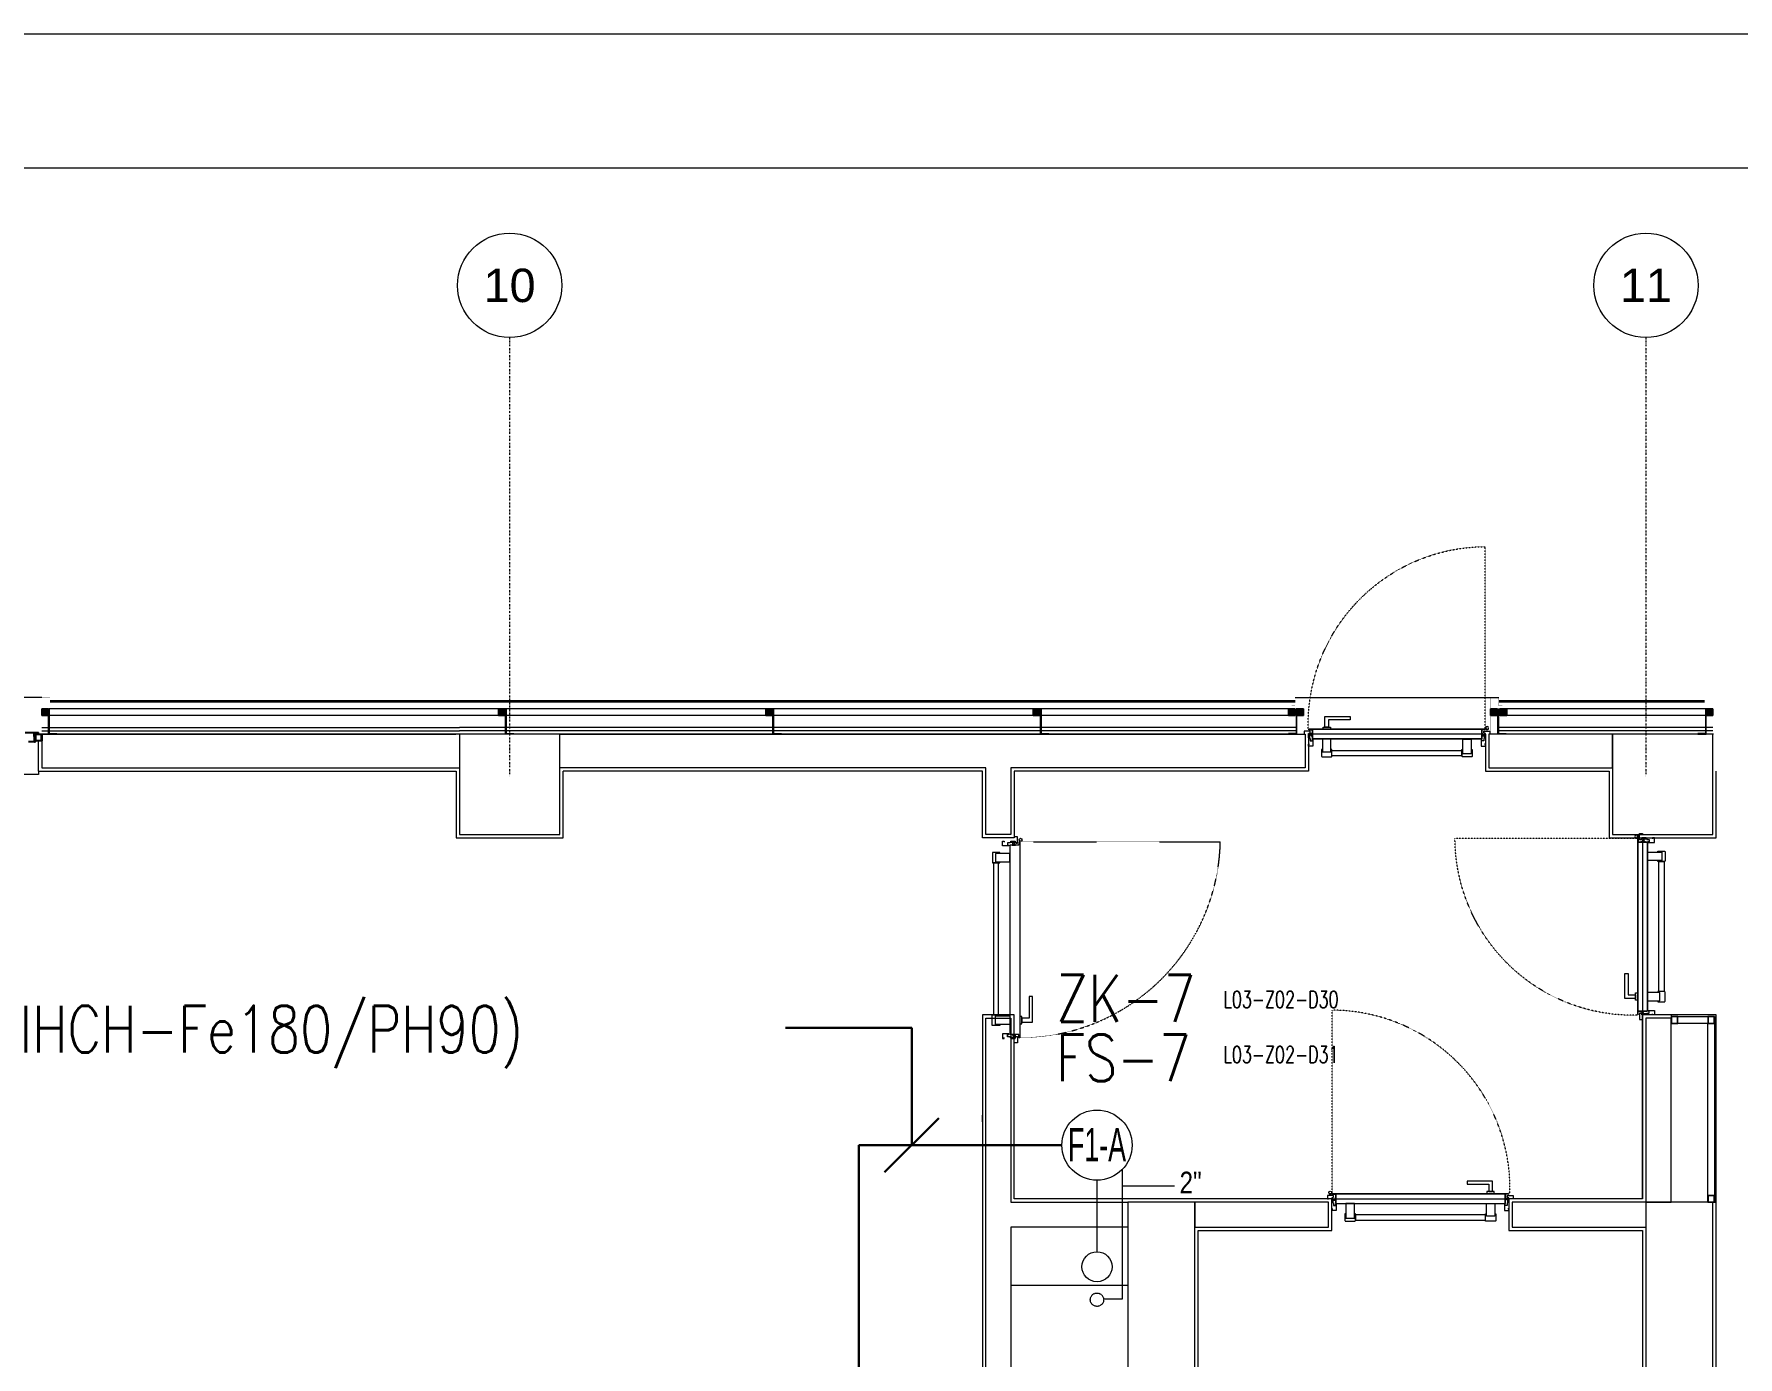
# Model space of a CAD drawing. Extents: x -2749 to 11890, y 0 to 8245.
# Drawn here: x 2221 to 3240, y 3413 to 4205 of the extents above; entities that cross this region are included whole.
import ezdxf
from ezdxf.enums import TextEntityAlignment as Align

# ---------------------------------------------------------------- set-up
doc = ezdxf.new("R2010")
doc.units = 0
doc.header["$MEASUREMENT"] = 0
for name, pattern in [('DASHDOT', [1, 0.5, -0.25, 0, -0.25]), ('DOT2', [0.125, 0, -0.125]), ('HIDDEN', [0.375, 0.25, -0.125])]:
    doc.linetypes.add(name, pattern=pattern)
doc.layers.get('0').update_dxf_attribs({"color": 9, "lineweight": 9})
for name, color, linetype, lineweight in [('00', 9, 'Continuous', 9), ('01', 9, 'Continuous', 9), ('06D', 9, 'Continuous', 9), ('10', 9, 'Continuous', 9), ('11', 9, 'Continuous', 9), ('14', 9, 'Continuous', 9), ('20', 9, 'DOT2', 9), ('24', 9, 'DASHDOT', 9), ('33', 9, 'BATTING', 9), ('40A', 9, 'Continuous', 9), ('E-DEDEKTÖR NUMARALARI', 20, 'Continuous', 30), ('E-MODÜL HATTI', 6, 'Continuous', 30), ('E-YAZI', 7, 'Continuous', 30), ('Y-DRENAJ', 251, 'HIDDEN', 9), ('Y-SPRINKLER-BORU', 251, 'Continuous', 9), ('Y-VANA', 3, 'Continuous', 13), ('Y-YANGINDOLABI-TEXT', 251, 'Continuous', 13)]:
    doc.layers.add(name, color=color, linetype=linetype, lineweight=lineweight)
doc.styles.add('$1$Arial', font='arial.ttf', dxfattribs={"height": 2.5})
doc.styles.add('Arial', font='arial.ttf', dxfattribs={"height": 2.5})
doc.styles.add('E-YAZI', font='txttw.shx')
doc.linetypes.add('BATTING', pattern='A,0.0001,-0.1,[134,ltypeshp.shx,S=0.1,R=0,X=-0.1,Y=0],-0.2,[134,ltypeshp.shx,S=0.1,R=180,X=0.1,Y=0],-0.1', length=0.4001)

# ---------------------------------------------------------------- blocks, each defined once
blk = doc.blocks.new('p-s-profil')
at = {"layer": '10'}
blk.add_lwpolyline([(9, 15.3), (4.6, 15.3), (4.6, 0.4), (0, 0.4), (0, 0), (5, 0), (5, 14.9), (9, 14.9), (9, 15.3)], dxfattribs=at)
blk.add_lwpolyline([(9, 15.3), (4.6, 15.3), (4.6, 0.4), (0, 0.4), (0, 0), (5, 0), (5, 14.9), (9, 14.9), (9, 15.3)], dxfattribs=at)
blk = doc.blocks.new('p-kutu_profil_40x40')
h = blk.add_hatch(color=256)
h.dxf.hatch_style = 1
h.paths.add_polyline_path([(0, 0), (4, 0), (4, 4), (0, 4)])
h = blk.add_hatch(color=255)
h.dxf.hatch_style = 1
h.paths.add_polyline_path([(0, 0), (4, 0), (4, 4), (0, 4)])
blk.add_lwpolyline([(0, 0), (4, 0), (4, 4), (0, 4)], close=True)
at = {"layer": '10'}
for points in [[(0, 4), (4, 4), (4, 0), (0, 0)], [(0, 4), (4, 4), (4, 0), (0, 0)], [(0, 0), (4, 0), (4, 4), (0, 4)], [(0.3, 3.7), (3.7, 3.7), (3.7, 0.3), (0.3, 0.3)], [(0.3, 3.7), (3.7, 3.7), (3.7, 0.3), (0.3, 0.3)]]:
    blk.add_lwpolyline(points, close=True, dxfattribs=at)
blk = doc.blocks.new('p-yn_sackasa')
at = {"layer": '10'}
for points in [[(0.6, 3), (0.6, -0.4), (1.1, -0.4), (1.1, -1.4), (-2.6, -1.4), (-2.6, 0.5), (-2, 0.5)], [(0.6, 3), (1, 3), (1, 4.5), (2.3, 4.5), (2.3, 3.7), (2.7, 3.7), (2.7, 7.6), (0, 7.6), (0, 6.5), (0.6, 6.5)], [(0, 0), (0.6, 0), (0.6, 2.6), (0, 2.6), (0, 0)], [(0.3, 2.6), (0.3, 0)]]:
    blk.add_lwpolyline(points, dxfattribs=at)
blk = doc.blocks.new('K-YN-011')
at = {"layer": '06D'}
for points in [[(8.4, 9.2), (7.8, 9.2), (7.8, 13.7)], [(7.8, 13.7), (14, 13.7)], [(14, 13.7), (14, 9.2), (13.4, 9.2)], [(105, 13.6), (105, 9.2), (105.6, 9.2)], [(111.2, 13.6), (105, 13.6)], [(110.6, 9.2), (111.2, 9.2), (111.2, 13.6)], [(8.7, -2.8), (8.7, -4), (13.1, -4), (13.1, -2.8), (8.7, -2.8)], [(9.8, -4), (9.8, -10.4), (25.1, -10.4), (25.1, -8.5), (12.1, -8.5), (12.1, -8.5), (12.1, -4), (9.8, -4)]]:
    blk.add_lwpolyline(points, dxfattribs=at)
for points in [[(8.4, 11.7), (13.4, 11.7), (13.4, 3.2), (8.4, 3.2)], [(105, 13), (14, 13), (14, 9.9), (105, 9.9)], [(110.6, 11.7), (105.6, 11.7), (105.6, 3.2), (110.6, 3.2)]]:
    blk.add_lwpolyline(points, close=True, dxfattribs=at)
at = {"layer": '10', "ltscale": 10}
for p, q in [((1.1, 0.6), (2.1, 1.3)), ((1.1, 0.6), (2.1, 1.3)), ((2.1, 0.2), (1.1, 0.2)), ((2.1, 0.2), (1.1, 0.2)), ((2.1, 0), (1.1, 0)), ((2.1, 0), (1.1, 0)), ((2.1, 1.7), (2.1, 1.3)), ((2.4, 1.7), (2.1, 1.7)), ((2.1, 1.7), (2.1, 1.3)), ((2.4, 1.7), (2.1, 1.7)), ((2.1, 1.3), (2.1, -0.2)), ((2.1, 1.3), (2.1, -0.2)), ((115.6, 3.2), (2.4, 3.2)), ((2.4, -2.3), (2.4, 3.2)), ((2.4, -0.2), (2.4, 1.7)), ((115.6, -2.3), (115.6, 3.2)), ((115.6, 1.7), (115.6, 0.2)), ((115.9, 1.7), (115.6, 1.7)), ((115.6, 0.2), (115.6, -0.2)), ((115.9, 0.2), (115.9, 1.7)), ((115.9, 1.4), (116.9, 1.4)), ((115.9, 1.2), (116.9, 1.2)), ((116.9, 0.8), (115.9, 0.2)), ((115.9, -0.2), (115.9, 0.2)), ((0.4, -2.3), (2.4, -2.3)), ((117.6, -2.8), (0.4, -2.8)), ((2.1, -0.2), (2.4, -0.2)), ((2.1, -0.2), (2.4, -0.2)), ((115.6, -0.2), (115.9, -0.2)), ((117.6, -2.3), (115.6, -2.3))]:
    blk.add_line(p, q, dxfattribs=at)
at = {"layer": '10'}
for points in [[(0.4, -2.8), (0.4, -2.3)], [(117.6, -2.3), (117.6, -2.8)]]:
    blk.add_lwpolyline(points, dxfattribs=at)
at = {"layer": '10', "ltscale": 10}
blk.add_circle((118.9, -3.3), 0.843, dxfattribs=at)
blk.add_circle((118.9, -3.3), 0.843, dxfattribs=at)
at = {"layer": '20', "ltscale": 0.2}
blk.add_lwpolyline([(117.6, -2.8), (117.6, -122.8, -0.406805), (0.4, -2.8, 1)], format="xyb", dxfattribs=at)
blk.add_blockref('p-yn_sackasa', (0, 0))
at = {"xscale": -1}
blk.add_blockref('p-yn_sackasa', (118, 0), dxfattribs=at)
blk = doc.blocks.new('K-YN-012')
at = {"layer": '06D'}
for points in [[(22.5, 9.6), (21.9, 9.6), (21.9, 13.6, -0.414214), (22.2, 13.9), (27.7, 13.9, -0.414214), (28.1, 13.6), (28.1, 9.6), (27.5, 9.6)], [(111.5, 9.6), (112.1, 9.6), (112.1, 13.6, 0.414214), (111.7, 13.9), (106.2, 13.9, 0.414214), (105.9, 13.6), (105.9, 9.6), (106.5, 9.6)]]:
    blk.add_lwpolyline(points, format="xyb", dxfattribs=at)
for points in [[(22.5, 10.9), (27.5, 10.9), (27.5, 3.4), (22.5, 3.4)], [(105.9, 13.3), (28.1, 13.3), (28.1, 10.2), (105.9, 10.2)], [(111.5, 12.1), (106.5, 12.1), (106.5, 3.4), (111.5, 3.4)]]:
    blk.add_lwpolyline(points, close=True, dxfattribs=at)
for points in [[(22.8, -2.6), (22.8, -3.8), (27.2, -3.8), (27.2, -2.6), (22.8, -2.6)], [(23.9, -3.8), (23.9, -10.1), (38.9, -10.1), (38.9, -8.2), (26.1, -8.2), (26.1, -8.2), (26.1, -3.8), (23.9, -3.8)]]:
    blk.add_lwpolyline(points, dxfattribs=at)
at = {"layer": '10', "ltscale": 10}
for p, q in [((15, 0.7), (16, 1.3)), ((15, 0.7), (16, 1.3)), ((16, 0.3), (15, 0.3)), ((16, 0.3), (15, 0.3)), ((16, 0.1), (15, 0.1)), ((16, 0.1), (15, 0.1)), ((16, 1.8), (16, 1.3)), ((16.3, 1.8), (16, 1.8)), ((16, 1.8), (16, 1.3)), ((16.3, 1.8), (16, 1.8)), ((16, 1.3), (16, -0.2)), ((16, 1.3), (16, -0.2)), ((16.3, -2.2), (16.3, 3.3)), ((16.3, 1.3), (16.3, 1.8)), ((16.3, 1.3), (16.3, 1.8)), ((16.3, -0.2), (16.3, 1.3)), ((16.3, -0.2), (16.3, 1.3)), ((117.6, 3.4), (16.4, 3.4)), ((117.5, 3.3), (16.4, 3.3)), ((16.4, -2.3), (16.4, 3.3)), ((117.5, -2.3), (117.5, 3.2)), ((117.7, -2.2), (117.7, 3.3)), ((117.7, 1.8), (117.7, 0.3)), ((118, 1.8), (117.7, 1.8)), ((117.7, 0.3), (117.7, -0.2)), ((118, 0.3), (118, 1.8)), ((118, 1.5), (119, 1.5)), ((118, 1.3), (119, 1.3)), ((119, 0.9), (118, 0.3)), ((118, -0.2), (118, 0.3)), ((14.3, -2.5), (14.3, -2.3)), ((14.4, -2.2), (16.2, -2.2)), ((14.4, -2.4), (14.4, -2.4)), ((119.6, -2.6), (14.4, -2.6)), ((119.5, -2.4), (14.5, -2.4)), ((14.5, -2.4), (16.3, -2.4)), ((16, -0.2), (16.3, -0.2)), ((16, -0.2), (16.3, -0.2)), ((119.5, -2.4), (117.6, -2.4)), ((117.7, -0.2), (118, -0.2)), ((119.6, -2.2), (117.7, -2.2)), ((119.5, -2.4), (119.5, -2.4)), ((119.7, -2.5), (119.7, -2.3)), ((120.8, -2), (120.8, -2.4)), ((120.8, -2), (120.8, -2.4)), ((121.1, -2), (121.1, -2.4)), ((121.1, -2), (121.1, -2.4)), ((121.2, -2.2), (121.1, -2.2)), ((121.2, -2.2), (121.1, -2.2)), ((121.2, -2.2), (121.2, -2.3)), ((121.2, -2.2), (121.2, -2.3)), ((121.6, -2.7), (121.7, -2.6)), ((121.6, -2.7), (121.7, -2.6))]:
    blk.add_line(p, q, dxfattribs=at)
blk.add_circle((120.9, -3.3), 0.843, dxfattribs=at)
blk.add_circle((120.9, -3.3), 0.843, dxfattribs=at)
for centre, radius, start, end in [((16.4, 3.3), 0.141, 104.9271, 165.0729), ((117.5, 3.2), 0.05, 0, 90), ((117.6, 3.3), 0.1, 0, 90), ((14.4, -2.3), 0.1, 90, 180), ((14.4, -2.5), 0.1, 180, 270), ((14.5, -2.4), 0.005, 180, 270), ((14.5, -2.4), 0.005, 90, 180), ((16.2, -2.2), 0.05, 270, 0), ((16.3, -2.3), 0.1, 270, 0), ((117.6, -2.3), 0.1, 180, 270), ((117.7, -2.2), 0.05, 180, 270), ((119.5, -2.4), 0.005, 270, 360), ((119.5, -2.4), 0.005, 0, 90), ((119.6, -2.3), 0.1, 0, 90), ((119.6, -2.5), 0.1, 270, 0), ((120.4, -2.3), 0.302, 285.5524, 60.0315), ((120.4, -2.3), 0.302, 285.5524, 60.0315), ((120.4, -2.3), 0.428, 336.352, 37.621), ((120.4, -2.3), 0.428, 336.352, 37.621), ((120.9, -3.3), 1.01, 39.4092, 74.2861), ((120.9, -3.3), 1.01, 39.4092, 74.2861)]:
    blk.add_arc(centre, radius, start, end, dxfattribs=at)
at = {"layer": '20'}
blk.add_lwpolyline([(119.7, -2.3), (119.7, -111.8, -0.421209), (13.9, -2.3, 1)], format="xyb", dxfattribs=at)
at = {"layer": '33', "ltscale": 0.25}
blk.add_lwpolyline([(117.5, 0.5), (16.4, 0.5)], dxfattribs=at)
blk.add_blockref('p-yn_sackasa', (14, 0))
at = {"xscale": -1}
blk.add_blockref('p-yn_sackasa', (120, 0), dxfattribs=at)
blk = doc.blocks.new('K-YN-014')
at = {"layer": '06D'}
for points in [[(12.5, 9.6), (11.9, 9.6), (11.9, 13.6, -0.414214), (12.2, 13.9), (17.7, 13.9, -0.414214), (18.1, 13.6), (18.1, 9.6), (17.5, 9.6)], [(101.5, 9.6), (102.1, 9.6), (102.1, 13.6, 0.414214), (101.7, 13.9), (96.2, 13.9, 0.414214), (95.9, 13.6), (95.9, 9.6), (96.5, 9.6)]]:
    blk.add_lwpolyline(points, format="xyb", dxfattribs=at)
for points in [[(12.5, 10.9), (17.5, 10.9), (17.5, 3.4), (12.5, 3.4)], [(95.9, 13.3), (18.1, 13.3), (18.1, 10.2), (95.9, 10.2)], [(101.5, 12.1), (96.5, 12.1), (96.5, 3.4), (101.5, 3.4)]]:
    blk.add_lwpolyline(points, close=True, dxfattribs=at)
for points in [[(12.8, -2.6), (12.8, -3.8), (17.2, -3.8), (17.2, -2.6), (12.8, -2.6)], [(13.9, -3.8), (13.9, -10.1), (28.9, -10.1), (28.9, -8.2), (16.1, -8.2), (16.1, -8.2), (16.1, -3.8), (13.9, -3.8)]]:
    blk.add_lwpolyline(points, dxfattribs=at)
at = {"layer": '10', "ltscale": 10}
for p, q in [((5, 0.7), (6, 1.3)), ((5, 0.7), (6, 1.3)), ((6, 0.3), (5, 0.3)), ((6, 0.3), (5, 0.3)), ((6, 0.1), (5, 0.1)), ((6, 0.1), (5, 0.1)), ((6, 1.8), (6, 1.3)), ((6.3, 1.8), (6, 1.8)), ((6, 1.8), (6, 1.3)), ((6.3, 1.8), (6, 1.8)), ((6, 1.3), (6, -0.2)), ((6, 1.3), (6, -0.2)), ((6.3, -2.2), (6.3, 3.3)), ((6.3, 1.3), (6.3, 1.8)), ((6.3, 1.3), (6.3, 1.8)), ((6.3, -0.2), (6.3, 1.3)), ((6.3, -0.2), (6.3, 1.3)), ((107.6, 3.4), (6.4, 3.4)), ((6.4, -2.3), (6.4, 3.2)), ((107.5, 3.3), (6.5, 3.3)), ((107.5, -2.3), (107.5, 3.2)), ((107.7, -2.2), (107.7, 3.3)), ((107.7, 1.8), (107.7, 0.3)), ((108, 1.8), (107.7, 1.8)), ((107.7, 0.3), (107.7, -0.2)), ((108, 0.3), (108, 1.8)), ((108, 1.5), (109, 1.5)), ((108, 1.3), (109, 1.3)), ((109, 0.9), (108, 0.3)), ((108, -0.2), (108, 0.3)), ((4.3, -2.5), (4.3, -2.3)), ((4.4, -2.2), (6.2, -2.2)), ((4.4, -2.4), (4.4, -2.4)), ((109.6, -2.6), (4.4, -2.6)), ((109.5, -2.4), (4.5, -2.4)), ((4.5, -2.4), (6.3, -2.4)), ((6, -0.2), (6.3, -0.2)), ((6, -0.2), (6.3, -0.2)), ((109.5, -2.4), (107.6, -2.4)), ((107.7, -0.2), (108, -0.2)), ((109.6, -2.2), (107.7, -2.2)), ((109.5, -2.4), (109.5, -2.4)), ((109.7, -2.5), (109.7, -2.3)), ((110.8, -2), (110.8, -2.4)), ((110.8, -2), (110.8, -2.4)), ((111.1, -2), (111.1, -2.4)), ((111.1, -2), (111.1, -2.4)), ((111.2, -2.2), (111.1, -2.2)), ((111.2, -2.2), (111.1, -2.2)), ((111.2, -2.2), (111.2, -2.3)), ((111.2, -2.2), (111.2, -2.3)), ((111.6, -2.7), (111.7, -2.6)), ((111.6, -2.7), (111.7, -2.6))]:
    blk.add_line(p, q, dxfattribs=at)
blk.add_circle((110.9, -3.3), 0.843, dxfattribs=at)
blk.add_circle((110.9, -3.3), 0.843, dxfattribs=at)
for centre, radius, start, end in [((6.4, 3.3), 0.141, 104.9271, 165.0729), ((107.5, 3.2), 0.05, 0, 90), ((107.6, 3.3), 0.1, 0, 90), ((4.4, -2.3), 0.1, 90, 180), ((4.4, -2.5), 0.1, 180, 270), ((4.5, -2.4), 0.005, 180, 270), ((4.5, -2.4), 0.005, 90, 180), ((6.2, -2.2), 0.05, 270, 0), ((6.3, -2.3), 0.1, 270, 0), ((107.6, -2.3), 0.1, 180, 270), ((107.7, -2.2), 0.05, 180, 270), ((109.5, -2.4), 0.005, 270, 360), ((109.5, -2.4), 0.005, 0, 90), ((109.6, -2.3), 0.1, 0, 90), ((109.6, -2.5), 0.1, 270, 0), ((110.4, -2.3), 0.302, 285.5524, 60.0315), ((110.4, -2.3), 0.302, 285.5524, 60.0315), ((110.4, -2.3), 0.428, 336.352, 37.621), ((110.4, -2.3), 0.428, 336.352, 37.621), ((110.9, -3.3), 1.01, 39.4092, 74.2861), ((110.9, -3.3), 1.01, 39.4092, 74.2861)]:
    blk.add_arc(centre, radius, start, end, dxfattribs=at)
at = {"layer": '20'}
blk.add_lwpolyline([(109.7, -2.4), (109.7, -112.4, -0.421209), (3.4, -2.4, 1)], format="xyb", dxfattribs=at)
at = {"layer": '33', "ltscale": 0.25}
blk.add_lwpolyline([(107.5, 0.5), (6.4, 0.5)], dxfattribs=at)
blk.add_blockref('p-yn_sackasa', (4, 0))
at = {"xscale": -1}
blk.add_blockref('p-yn_sackasa', (110, 0), dxfattribs=at)
blk = doc.blocks.new('K-YN-013')
at = {"layer": '06D'}
for points in [[(22.5, 9.6), (21.9, 9.6), (21.9, 13.6, -0.414214), (22.2, 13.9), (27.7, 13.9, -0.414214), (28.1, 13.6), (28.1, 9.6), (27.5, 9.6)], [(111.5, 9.6), (112.1, 9.6), (112.1, 13.6, 0.414214), (111.7, 13.9), (106.2, 13.9, 0.414214), (105.9, 13.6), (105.9, 9.6), (106.5, 9.6)]]:
    blk.add_lwpolyline(points, format="xyb", dxfattribs=at)
for points in [[(22.5, 10.9), (27.5, 10.9), (27.5, 3.4), (22.5, 3.4)], [(105.9, 13.3), (28.1, 13.3), (28.1, 10.2), (105.9, 10.2)], [(111.5, 12.1), (106.5, 12.1), (106.5, 3.4), (111.5, 3.4)]]:
    blk.add_lwpolyline(points, close=True, dxfattribs=at)
for points in [[(22.8, -2.6), (22.8, -3.8), (27.2, -3.8), (27.2, -2.6), (22.8, -2.6)], [(23.9, -3.8), (23.9, -10.1), (38.9, -10.1), (38.9, -8.2), (26.1, -8.2), (26.1, -8.2), (26.1, -3.8), (23.9, -3.8)]]:
    blk.add_lwpolyline(points, dxfattribs=at)
at = {"layer": '10', "ltscale": 10}
for p, q in [((15, 0.7), (16, 1.3)), ((15, 0.7), (16, 1.3)), ((16, 0.3), (15, 0.3)), ((16, 0.3), (15, 0.3)), ((16, 0.1), (15, 0.1)), ((16, 0.1), (15, 0.1)), ((16, 1.8), (16, 1.3)), ((16.3, 1.8), (16, 1.8)), ((16, 1.8), (16, 1.3)), ((16.3, 1.8), (16, 1.8)), ((16, 1.3), (16, -0.2)), ((16, 1.3), (16, -0.2)), ((16.3, -2.2), (16.3, 3.3)), ((16.3, 1.3), (16.3, 1.8)), ((16.3, 1.3), (16.3, 1.8)), ((16.3, -0.2), (16.3, 1.3)), ((16.3, -0.2), (16.3, 1.3)), ((117.6, 3.4), (16.4, 3.4)), ((117.5, 3.3), (16.4, 3.3)), ((16.4, -2.3), (16.4, 3.3)), ((117.5, -2.3), (117.5, 3.2)), ((117.7, -2.2), (117.7, 3.3)), ((117.7, 1.8), (117.7, 0.3)), ((118, 1.8), (117.7, 1.8)), ((117.7, 0.3), (117.7, -0.2)), ((118, 0.3), (118, 1.8)), ((118, 1.5), (119, 1.5)), ((118, 1.3), (119, 1.3)), ((119, 0.9), (118, 0.3)), ((118, -0.2), (118, 0.3)), ((14.3, -2.5), (14.3, -2.3)), ((14.4, -2.2), (16.2, -2.2)), ((14.4, -2.4), (14.4, -2.4)), ((119.6, -2.6), (14.4, -2.6)), ((119.5, -2.4), (14.5, -2.4)), ((14.5, -2.4), (16.3, -2.4)), ((16, -0.2), (16.3, -0.2)), ((16, -0.2), (16.3, -0.2)), ((119.5, -2.4), (117.6, -2.4)), ((117.7, -0.2), (118, -0.2)), ((119.6, -2.2), (117.7, -2.2)), ((119.5, -2.4), (119.5, -2.4)), ((119.7, -2.5), (119.7, -2.3)), ((120.8, -2), (120.8, -2.4)), ((120.8, -2), (120.8, -2.4)), ((121.1, -2), (121.1, -2.4)), ((121.1, -2), (121.1, -2.4)), ((121.2, -2.2), (121.1, -2.2)), ((121.2, -2.2), (121.1, -2.2)), ((121.2, -2.2), (121.2, -2.3)), ((121.2, -2.2), (121.2, -2.3)), ((121.6, -2.7), (121.7, -2.6)), ((121.6, -2.7), (121.7, -2.6))]:
    blk.add_line(p, q, dxfattribs=at)
blk.add_circle((120.9, -3.3), 0.843, dxfattribs=at)
blk.add_circle((120.9, -3.3), 0.843, dxfattribs=at)
for centre, radius, start, end in [((16.4, 3.3), 0.141, 104.9271, 165.0729), ((117.5, 3.2), 0.05, 0, 90), ((117.6, 3.3), 0.1, 0, 90), ((14.4, -2.3), 0.1, 90, 180), ((14.4, -2.5), 0.1, 180, 270), ((14.5, -2.4), 0.005, 180, 270), ((14.5, -2.4), 0.005, 90, 180), ((16.2, -2.2), 0.05, 270, 0), ((16.3, -2.3), 0.1, 270, 0), ((117.6, -2.3), 0.1, 180, 270), ((117.7, -2.2), 0.05, 180, 270), ((119.5, -2.4), 0.005, 270, 360), ((119.5, -2.4), 0.005, 0, 90), ((119.6, -2.3), 0.1, 0, 90), ((119.6, -2.5), 0.1, 270, 0), ((120.4, -2.3), 0.302, 285.5524, 60.0315), ((120.4, -2.3), 0.302, 285.5524, 60.0315), ((120.4, -2.3), 0.428, 336.352, 37.621), ((120.4, -2.3), 0.428, 336.352, 37.621), ((120.9, -3.3), 1.01, 39.4092, 74.2861), ((120.9, -3.3), 1.01, 39.4092, 74.2861)]:
    blk.add_arc(centre, radius, start, end, dxfattribs=at)
at = {"layer": '20'}
blk.add_lwpolyline([(119.7, -2.3), (119.7, -111.8, -0.421209), (13.9, -2.3, 1)], format="xyb", dxfattribs=at)
at = {"layer": '33', "ltscale": 0.25}
blk.add_lwpolyline([(117.5, 0.5), (16.4, 0.5)], dxfattribs=at)
blk.add_blockref('p-yn_sackasa', (14, 0))
at = {"xscale": -1}
blk.add_blockref('p-yn_sackasa', (120, 0), dxfattribs=at)
blk = doc.blocks.new('$0$0_aks')
at = {"linetype": 'Continuous'}
blk.add_circle((0, 0), 3.12, dxfattribs=at)
at = {"style": '$1$Arial'}
blk.add_attdef('AKS', text='', height=2.5, dxfattribs=at).set_placement((0, 0), align=Align.MIDDLE_CENTER)
blk = doc.blocks.new('AKS')
at = {"layer": '24', "ltscale": 2}
for points in [[(2485.1, 4008.4), (2485.1, 4008.4), (2485.1, 3745.9)], [(3165.1, 4008.4), (3165.1, 3745.9)]]:
    blk.add_lwpolyline(points, dxfattribs=at)
at = {"layer": '24'}
ref = blk.add_blockref('$0$0_aks', (2485.1, 4039.6), dxfattribs=dict(at, xscale=10, yscale=10, zscale=10))
ref.add_attrib('AKS', '10', dxfattribs={"layer": '0', "height": 20, "style": '$1$Arial'}).set_placement((2485.1, 4039.6), align=Align.MIDDLE_CENTER)
ref = blk.add_blockref('$0$0_aks', (3165.1, 4039.6), dxfattribs=dict(at, xscale=10, yscale=10, zscale=10))
ref.add_attrib('AKS', '11', dxfattribs={"layer": '0', "height": 20, "style": '$1$Arial'}).set_placement((3165.1, 4039.6), align=Align.MIDDLE_CENTER)
blk = doc.blocks.new('A$C324859F2')
at = {"color": 3}
blk.add_circle((0, 0), 210, dxfattribs=at)
at = {"color": 3, "width": 0.6}
blk.add_attdef('TEXT1', text='', height=200, dxfattribs=at).set_placement((0, -97), align=Align.CENTER)

msp = doc.modelspace()

# ---------------------------------------------------------------- linework, layer by layer
at = {"layer": '00'}
for points in [[(2475.1, 3785.9), (2225.1, 3785.9), (2225.1, 3765.9), (2475.1, 3765.9), (2475.1, 3765.9)], [(2535.1, 3785.9), (2981.1, 3785.9), (2981.1, 3765.9), (2805.1, 3765.9), (2805.1, 3725.9), (2790.1, 3725.9), (2790.1, 3765.9), (2535.1, 3765.9), (2535.1, 3785.9)], [(3155.1, 3785.9), (3155.1, 3785.9), (3091.1, 3785.9), (3091.1, 3765.9), (3165.1, 3765.9), (3165.1, 3785.9)], [(3185.1, 3505.9), (3105.1, 3505.9), (3105.1, 3490.9), (3185.1, 3490.9)], [(2915.1, 3490.9), (2990.1, 3490.9)]]:
    msp.add_lwpolyline(points, dxfattribs=at)
for points in [[(2815.1, 2710.9), (2790.1, 2710.9), (2790.1, 3615.9), (2805.1, 3615.9), (2805.1, 3505.9), (2875.1, 3505.9), (2875.1, 3490.9), (2805.1, 3490.9), (2805.1, 3155.9), (2875.1, 3155.9), (2875.1, 3135.9), (2805.1, 3135.9), (2805.1, 2920.9), (2875.1, 2920.9), (2875.1, 2905.9), (2805.1, 2905.9), (2805.1, 2725.9), (2815.1, 2725.9), (2815.1, 2710.9)], [(3185.1, 3615.9), (3185.1, 3505.9), (3200.1, 3505.9), (3200.1, 3604.9), (3200.1, 3615.9)], [(2915.1, 3490.9), (2995.1, 3490.9), (2995.1, 3505.9), (2915.1, 3505.9)]]:
    msp.add_lwpolyline(points, close=True, dxfattribs=at)
at = {"layer": '01'}
for points in [[(2475.1, 3725.9), (2535.1, 3725.9), (2535.1, 3785.9), (2475.1, 3785.9)], [(3165.1, 3725.9), (3225.1, 3725.9), (3225.1, 3785.9), (3165.1, 3785.9)], [(3185.1, 3505.9), (3185.1, 3505.9), (3185.1, 3505.9), (3185.1, 2955.9), (2915.1, 2955.9), (2915.1, 3505.9), (2915.1, 3505.9), (2915.1, 3505.9), (2875.1, 3505.9), (2875.1, 2905.9), (3225.1, 2905.9), (3225.1, 3505.9), (3185.1, 3505.9)]]:
    msp.add_lwpolyline(points, close=True, dxfattribs=at)
at = {"layer": '06D'}
for points in [[(2225.1, 3807.9), (1825.1, 3807.9)], [(2975.1, 3807.9), (3097.1, 3807.9)], [(2975.1, 3801.2), (2229.5, 3801.2)], [(2975.1, 3797.2), (2229.5, 3797.2)], [(3223.7, 3801.2), (3097.4, 3801.2)], [(3223.7, 3797.2), (3097.4, 3797.2)], [(2221.8, 3785.9), (2473, 3785.9)], [(2225.1, 3789.9), (2475.1, 3789.9)], [(2975.7, 3789.9), (2475.1, 3789.9)], [(2971.1, 3785.9), (2476.7, 3785.9)], [(2983.1, 3785.9), (2983.1, 3763.9), (2807.1, 3763.9), (2807.1, 3723.9), (2788.1, 3723.9), (2788.1, 3763.9), (2537.1, 3763.9)], [(3225.1, 3789.9), (3096.8, 3789.9)], [(3225.5, 3785.9), (3101.4, 3785.9)], [(2223.1, 3763.9), (2223.1, 3761.9), (1827.1, 3761.9), (1827.1, 3763.9)], [(3222.1, 3505.9), (3222.1, 3612.9), (3200.1, 3612.9)], [(2875.1, 3455.9), (2805.1, 3455.9)]]:
    msp.add_lwpolyline(points, dxfattribs=at)
at = {"layer": '10', "lineweight": 25, "ltscale": 0.5}
for p, q in [((2220.7, 3783.1), (2220.7, 3782.9)), ((2220.7, 3782.9), (2220.7, 3781.9)), ((2220.7, 3781.9), (2221.2, 3781.7))]:
    msp.add_line(p, q, dxfattribs=at)
at = {"layer": '10', "const_width": 0.1}
for points in [[(2232.1, 3801.2), (2230.1, 3801.2), (2230.1, 3807.9), (2225.1, 3807.9), (2225.1, 3785.9), (2221.3, 3785.9)], [(2973.1, 3802.9), (2975.1, 3802.9), (2975.1, 3807.9), (2980.1, 3807.9), (2980.1, 3785.9), (2982.4, 3785.9)], [(3099.1, 3802.9), (3097.1, 3802.9), (3097.1, 3807.9), (3092.1, 3807.9), (3092.1, 3785.9), (3089.7, 3785.9)]]:
    msp.add_lwpolyline(points, dxfattribs=at)
at = {"layer": '10'}
for points in [[(2975.1, 3805.9), (2230.1, 3805.9)], [(2975.1, 3805.2), (2230.1, 3805.2)], [(3220.1, 3805.9), (3097.1, 3805.9)], [(3220.1, 3805.2), (3097.1, 3805.2)]]:
    msp.add_lwpolyline(points, dxfattribs=at)
at = {"layer": '10', "lineweight": 25, "ltscale": 0.5}
for points in [[(2220.5, 3784.5, 0.700084), (2220.6, 3784.6), (2220.6, 3784.9), (2220.6, 3785.2, -0.414214), (2220.6, 3785.2), (2220.7, 3785.2, -0.414214), (2220.8, 3785.2), (2220.8, 3785, 0.414214), (2220.8, 3785), (2220.8, 3785, 0.414214), (2220.9, 3785.1), (2220.9, 3785.2, 0.414214), (2220.8, 3785.3), (2220.6, 3785.3, -0.403083), (2220.6, 3785.4), (2220.6, 3786.5, -0.425337), (2220.7, 3786.6), (2221, 3786.6), (2221, 3786.6), (2221.1, 3786.6), (2221.1, 3786.6), (2221.5, 3786.6), (2221.5, 3786.6), (2221.6, 3786.6), (2221.6, 3786.6), (2221.9, 3786.6), (2221.9, 3786.6), (2222, 3786.6), (2222, 3786.5, -0.414214), (2222, 3786.4), (2221.9, 3786.4), (2221.9, 3786.4, 0.414214), (2221.9, 3786.3), (2222.2, 3786.3, 0.414214), (2222.3, 3786.4), (2222.3, 3786.4, 0.414214), (2222.3, 3786.4), (2222.2, 3786.4, -0.414214), (2222.1, 3786.5), (2222.1, 3786.6, -0.414214), (2222.2, 3786.7), (2222.9, 3786.7, -0.414214), (2222.9, 3786.6), (2222.9, 3786.5, -0.414214), (2222.9, 3786.4), (2222.8, 3786.4, 0.414214), (2222.8, 3786.4), (2222.8, 3786.4, 0.414214), (2222.8, 3786.3), (2223, 3786.3, 0.414214), (2223.1, 3786.3), (2223.1, 3786.8, 0.414214), (2223, 3786.8), (2215.1, 3786.8, 0.414214)], [(2221, 3783.5, -0.414222), (2221.1, 3783.5), (2221.1, 3783.3, -0.414214), (2220.9, 3783.1), (2220.9, 3783.1, -0.414214), (2220.9, 3783.1), (2220.9, 3783.2, -0.366034), (2220.9, 3783.2, 0.365977), (2220.9, 3783.3), (2220.9, 3783.4, 0.414214), (2220.9, 3783.4), (2220.8, 3783.4, 0.365977), (2220.7, 3783.4, -0.365977), (2220.7, 3783.3), (2220.6, 3783.3, 0.414214), (2220.6, 3783.3), (2220.6, 3782.5), (2220.5, 3782.4), (2220.6, 3782.4), (2220.6, 3781.6, 0.414214), (2220.6, 3781.5), (2220.7, 3781.5, -0.365977), (2220.7, 3781.5, 0.365977), (2220.8, 3781.5), (2220.9, 3781.5, 0.414214), (2220.9, 3781.5), (2220.9, 3781.6, 0.365977), (2220.9, 3781.6, -0.366034), (2220.9, 3781.7), (2220.9, 3781.7, -0.414214), (2220.9, 3781.7), (2220.9, 3781.7, -0.414214), (2221.1, 3781.6), (2221.1, 3781.3, -0.414214), (2221, 3781.3), (2217.1, 3781.3, -0.414214)], [(2220.5, 3784, -0.700084), (2220.6, 3783.9), (2220.6, 3783.7), (2220.6, 3783.6, 0.414214), (2220.6, 3783.5), (2220.7, 3783.5, 0.414214), (2220.8, 3783.6), (2220.8, 3783.7, -0.414214), (2220.8, 3783.7), (2220.8, 3783.7, -0.414214), (2220.9, 3783.6), (2220.9, 3783.6, 0.414214), (2220.9, 3783.5), (2221, 3783.5)]]:
    msp.add_lwpolyline(points, format="xyb", dxfattribs=at)
for points in [[(2221, 3784.5, -0.414214), (2220.9, 3784.5), (2220.8, 3784.5, -0.414214), (2220.8, 3784.5), (2220.8, 3784.9, -0.414214), (2220.8, 3784.9), (2220.9, 3784.9, -0.414214), (2221, 3784.9)], [(2221, 3783.9, -0.414214), (2220.9, 3783.9), (2220.8, 3783.9, -0.414214), (2220.8, 3783.9), (2220.8, 3784.2, -0.414214), (2220.8, 3784.3), (2220.9, 3784.3, -0.414214), (2221, 3784.2)], [(2225.1, 3782.1, -0.414214), (2224.9, 3781.9), (2221.3, 3781.9, -0.414214), (2221.1, 3782.1), (2221.1, 3785.7, -0.414214), (2221.3, 3785.9), (2224.9, 3785.9, -0.414214), (2225.1, 3785.7)], [(2225.1, 3782.1, -0.414214), (2224.9, 3781.9), (2221.3, 3781.9, -0.414214), (2221.1, 3782.1), (2221.1, 3785.7, -0.414214), (2221.3, 3785.9), (2224.9, 3785.9, -0.414214), (2225.1, 3785.7)]]:
    msp.add_lwpolyline(points, format="xyb", close=True, dxfattribs=at)
msp.add_lwpolyline([(2224.9, 3782.1), (2224.9, 3785.7), (2221.3, 3785.7), (2221.3, 3782.1)], close=True, dxfattribs=at)
msp.add_lwpolyline([(2224.9, 3782.1), (2224.9, 3785.7), (2221.3, 3785.7), (2221.3, 3782.1)], close=True, dxfattribs=at)
at = {"layer": '10'}
for points in [[(3200.1, 3612.9), (3204.1, 3612.9), (3204.1, 3616.9), (3200.1, 3616.9)], [(3200.3, 3613.1), (3203.9, 3613.1), (3203.9, 3616.7), (3200.3, 3616.7)], [(3222.1, 3612.9), (3226.1, 3612.9), (3226.1, 3616.9), (3222.1, 3616.9)], [(3222.3, 3613.1), (3225.9, 3613.1), (3225.9, 3616.7), (3222.3, 3616.7)], [(3222.1, 3505.9), (3226.1, 3505.9), (3226.1, 3509.9), (3222.1, 3509.9)], [(3222.3, 3506.1), (3225.9, 3506.1), (3225.9, 3509.7), (3222.3, 3509.7)]]:
    msp.add_lwpolyline(points, close=True, dxfattribs=at)
at = {"layer": '11'}
msp.add_lwpolyline([(3200.1, 3617.9), (3200.1, 3616.9), (3226.1, 3616.9), (3226.1, 3505.9), (3227.1, 3505.9), (3227.1, 3617.9), (3200.1, 3617.9)], dxfattribs=at)
at = {"layer": '14'}
for points in [[(3089.1, 3785.9), (3089.1, 3763.9), (3163.1, 3763.9), (3163.1, 3723.9), (3227.1, 3723.9), (3227.1, 3763.9)], [(2223.1, 3763.9), (2223.1, 3781.9)], [(2223.1, 3763.9), (2473.1, 3763.9), (2473.1, 3723.9), (2537.1, 3723.9), (2537.1, 3763.9)], [(2917.1, 2957.9), (2917.1, 3453.3), (2917.1, 3453.3), (2917.1, 3488.9), (2917.1, 3488.9), (2917.1, 3488.9), (2997.1, 3488.9), (2997.1, 3507.9), (2807.1, 3507.9), (2807.1, 3617.9), (2788.1, 3617.9), (2788.1, 3557.9), (2788.1, 3557.9), (2788.1, 3218.4)], [(3200.1, 3617.9), (3183.1, 3617.9), (3183.1, 3507.9), (3183.1, 3617.9), (3183.1, 3507.9), (3103.1, 3507.9), (3103.1, 3488.9), (3183.1, 3488.9), (3183.1, 3488.9), (3183.1, 3488.9), (3183.1, 3488.9), (3183.1, 2957.9)], [(2788.1, 3553.9), (2788.1, 3557.9)], [(3197.1, 2864.9), (3197.1, 2903.9), (3227.1, 2903.9), (3227.1, 3505.9)]]:
    msp.add_lwpolyline(points, dxfattribs=at)
at = {"layer": '33', "ltscale": 0.2, "flags": 128}
for points in [[(2225.1, 3787.9), (2475.1, 3787.9)], [(2975.7, 3787.9), (2475.1, 3787.9)], [(3225.1, 3787.9), (3096.8, 3787.9)]]:
    msp.add_lwpolyline(points, dxfattribs=at)
at = {"layer": '40A'}
for points in [[(5945, 4205), (0, 4205), (0, 0), (5945, 0)], [(5405.1, 80), (80, 80), (80, 4125), (5405.1, 4125)]]:
    msp.add_lwpolyline(points, close=True, dxfattribs=at)
at = {"layer": 'E-MODÜL HATTI', "ltscale": 50}
for p in [(2714.1, 3098.7), (2835.6, 3540)]:
    msp.add_line(p, (2714.1, 3540), dxfattribs=at)
at = {"layer": 'E-YAZI', "color": 3}
for p, q in [((2670.2, 3610.2), (2745.7, 3610.2)), ((2745.7, 3610.2), (2745.7, 3540)), ((2761.9, 3556.1), (2729.5, 3523.8))]:
    msp.add_line(p, q, dxfattribs=at)
at = {"layer": 'Y-DRENAJ'}
for p, q in [((2871.6, 3525.3), (2871.6, 3447.9)), ((2871.6, 3497.8), (2871.6, 3447.9)), ((2871.6, 3447.9), (2860.6, 3447.9))]:
    msp.add_line(p, q, dxfattribs=at)
msp.add_circle((2856.6, 3447.5), 4, dxfattribs=at)
at = {"layer": 'Y-SPRINKLER-BORU'}
msp.add_line((2856.6, 3476.2), (2856.6, 3519), dxfattribs=at)
msp.add_circle((2856.6, 3467.2), 9, dxfattribs=at)
at = {"layer": 'Y-YANGINDOLABI-TEXT'}
msp.add_line((2871.6, 3515.6), (2902.9, 3515.6), dxfattribs=at)

# ---------------------------------------------------------------- block references
for name, p in [('AKS', (20, 15)), ('p-kutu_profil_40x40', (2498.4, 3797.2)), ('p-kutu_profil_40x40', (2658.4, 3797.2)), ('p-kutu_profil_40x40', (2818.4, 3797.2)), ('p-s-profil', (2971.1, 3785.9)), ('p-kutu_profil_40x40', (2971.1, 3797.2)), ('p-kutu_profil_40x40', (2976.1, 3797.2)), ('p-kutu_profil_40x40', (3092.1, 3797.2)), ('p-kutu_profil_40x40', (3097.8, 3797.2)), ('p-s-profil', (3216.1, 3785.9)), ('p-kutu_profil_40x40', (3221.1, 3797.2))]:
    msp.add_blockref(name, p)
at = {"extrusion": (0, 0, -1), "zscale": -1}
for name, p in [('p-s-profil', (-2234.1, 3785.9)), ('p-kutu_profil_40x40', (-2229.1, 3797.2))]:
    msp.add_blockref(name, p, dxfattribs=at)
at = {"xscale": -1}
for p in [(2507.7, 3785.9), (2667.7, 3785.9), (2827.7, 3785.9), (3101.4, 3785.9)]:
    msp.add_blockref('p-s-profil', p, dxfattribs=at)
at = {"layer": '10', "xscale": -1}
for name, p, rotation in [('K-YN-013', (2969.1, 3786.4), 180), ('K-YN-012', (3182.6, 3603.9), 270)]:
    msp.add_blockref(name, p, dxfattribs=dict(at, rotation=rotation))
at = {"layer": '10'}
for name, p, rotation in [('K-YN-011', (2807.6, 3603.9), 90.00000000000001), ('K-YN-014', (3107.1, 3508.4), 180)]:
    msp.add_blockref(name, p, dxfattribs=dict(at, rotation=rotation))
at = {"layer": 'Y-VANA'}
ref = msp.add_blockref('A$C324859F2', (2856.6, 3540), dxfattribs=dict(at, xscale=0.1, yscale=0.1, zscale=0.1))
ref.add_attrib('TEXT1', 'F1-A', dxfattribs={"layer": '0', "height": 20, "width": 0.6}).set_placement((2856.6, 3530.3), align=Align.CENTER)
ref = msp.add_blockref('A$C324859F2', (2856.6, 3540), dxfattribs=dict(at, xscale=0.1, yscale=0.1, zscale=0.1))
ref.add_attrib('TEXT1', 'F1-A', dxfattribs={"layer": '0', "height": 20, "width": 0.6}).set_placement((2856.6, 3530.3), align=Align.CENTER)
ref = msp.add_blockref('A$C324859F2', (2856.6, 3540), dxfattribs=dict(at, xscale=0.1, yscale=0.1, zscale=0.1))
ref.add_attrib('TEXT1', 'F1-A', dxfattribs={"layer": '0', "height": 20, "width": 0.6}).set_placement((2856.6, 3530.3), align=Align.CENTER)
ref = msp.add_blockref('A$C324859F2', (2856.6, 3540), dxfattribs=dict(at, xscale=0.1, yscale=0.1, zscale=0.1))
ref.add_attrib('TEXT1', 'F1-A', dxfattribs={"layer": '0', "height": 20, "width": 0.6}).set_placement((2856.6, 3530.3), align=Align.CENTER)

# ---------------------------------------------------------------- texts
at = {"layer": 'E-DEDEKTÖR NUMARALARI', "style": 'E-YAZI', "width": 0.7}
for s, p in [('L03-Z02-D30', (2932.2, 3622.2)), ('L03-Z02-D31', (2932.2, 3589.2))]:
    msp.add_text(s, height=10, dxfattribs=at).set_placement(p)
at = {"layer": 'E-YAZI', "color": 3, "style": 'E-YAZI', "width": 0.8}
for s, p in [('ZK-7', (2832.2, 3613.9)), ('2(2x1.5 LIHCH-Fe180/PH90)', (2063.9, 3595.4)), ('FS-7', (2832.2, 3578.2))]:
    msp.add_text(s, height=28, dxfattribs=at).set_placement(p)
at = {"layer": 'Y-YANGINDOLABI-TEXT', "style": 'Arial', "width": 0.8}
msp.add_text('2"', height=13, dxfattribs=at).set_placement((2906, 3511.1))

doc.saveas('drawing.dxf')
